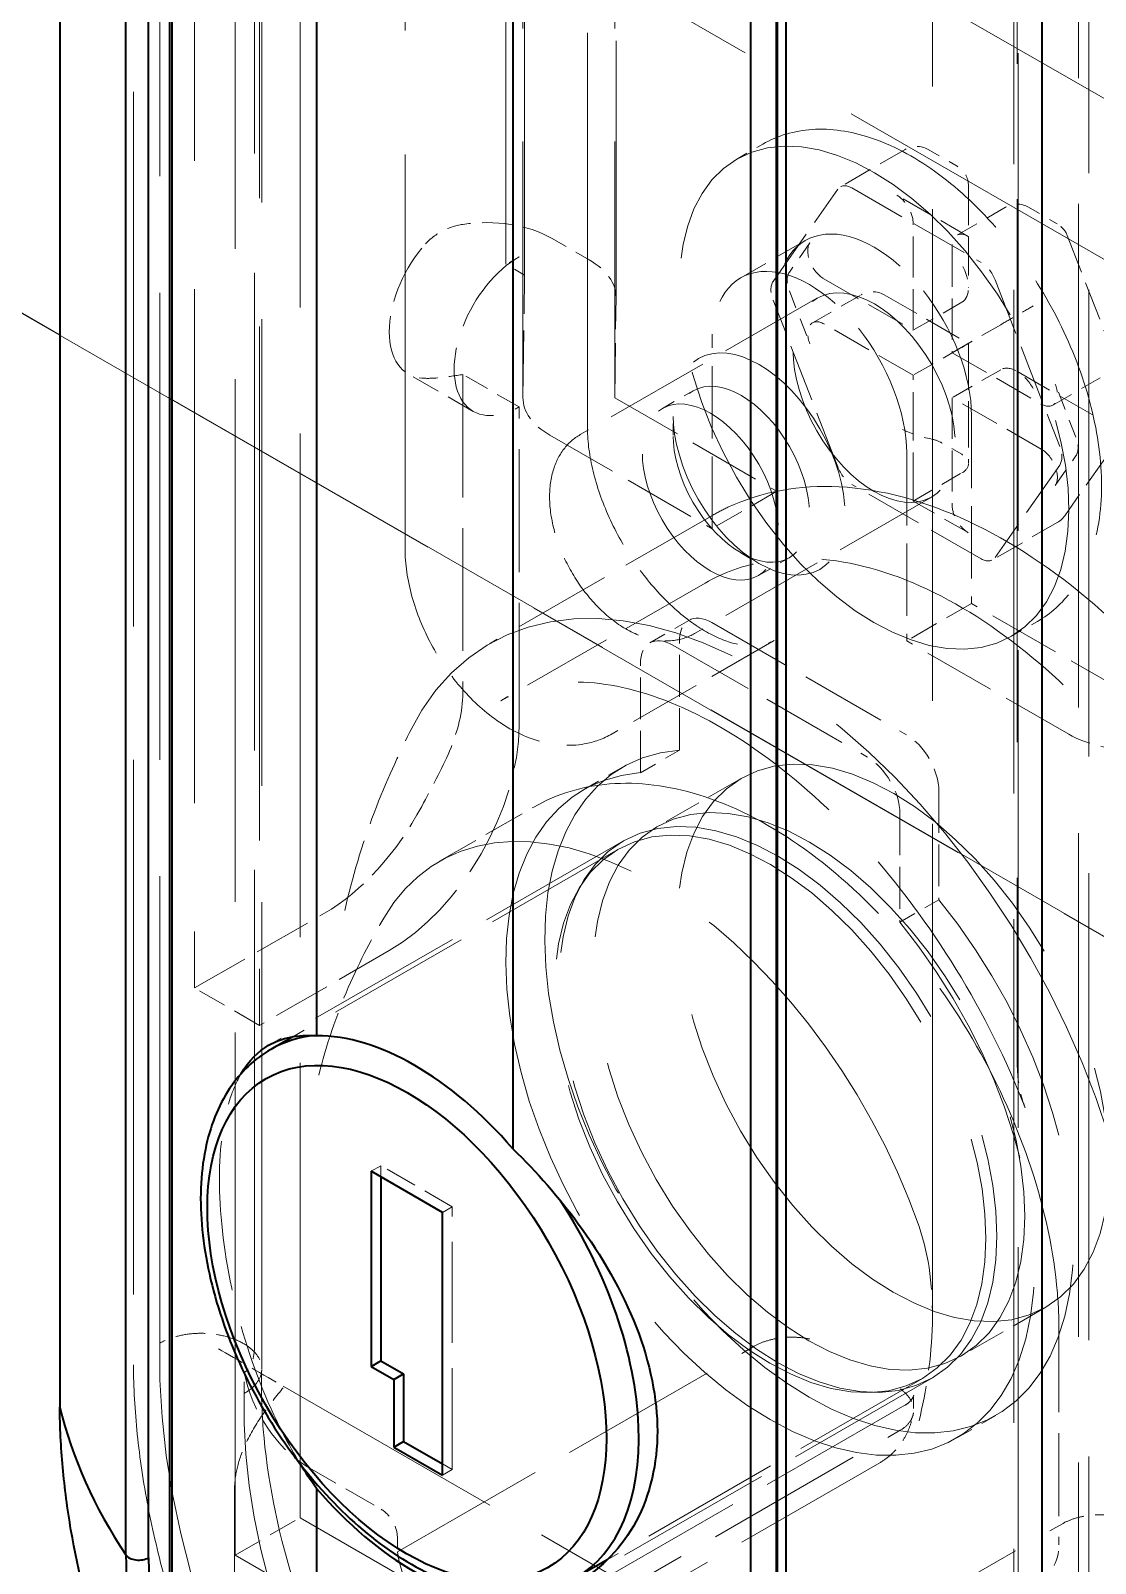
# Model space of a CAD drawing. Header units: millimetres. Extents: x 0 to 2378, y 0 to 1682.
# Drawn here: x 2203.1 to 2212.38, y 1398.21 to 1411.57 of the extents above; entities that cross this region are included whole.
import ezdxf

# ---------------------------------------------------------------- set-up
doc = ezdxf.new("R2010")
doc.units = ezdxf.units.MM
doc.header["$LTSCALE"] = 2
doc.linetypes.add('DASHED', pattern=[0.2067, 0.1654, -0.0413])
for name, color, linetype, lineweight in [('가려진 것(ISO)', 2, 'DASHED', 18), ('가시적인 것(ISO)', 3, 'Continuous', 40), ('가시적인 좁은 것(ISO)', 3, 'Continuous', 35)]:
    doc.layers.add(name, color=color, linetype=linetype, lineweight=lineweight)

msp = doc.modelspace()

# ---------------------------------------------------------------- linework, layer by layer
at = {"layer": '가려진 것(ISO)', "ltscale": 13.252056}
msp.add_line((2161.4105, 1440.3772), (2258.2559, 1384.6076), dxfattribs=at)
at = {"layer": '가려진 것(ISO)', "ltscale": 13.202866}
msp.add_line((2152.2747, 1438.3355), (2271.9172, 1369.438), dxfattribs=at)
at = {"layer": '가려진 것(ISO)', "ltscale": 12.907596}
msp.add_line((2164.0127, 1437.475), (2258.3407, 1383.1551), dxfattribs=at)
at = {"layer": '가려진 것(ISO)', "ltscale": 13.269749}
for p, q in [((2205.4491, 1430.004), (2205.4491, 1398.6102)), ((2212.2374, 1394.7011), (2212.2374, 1426.0949)), ((2211.6717, 1425.7692), (2211.6717, 1394.3754))]:
    msp.add_line(p, q, dxfattribs=at)
at = {"layer": '가려진 것(ISO)', "ltscale": 12.300426}
for p, q in [((2204.2273, 1400.1322), (2204.2273, 1429.2327)), ((2212.3279, 1424.5679), (2212.3279, 1395.4673))]:
    msp.add_line(p, q, dxfattribs=at)
at = {"layer": '가려진 것(ISO)', "ltscale": 12.2945}
msp.add_line((2205.115, 1399.9075), (2205.115, 1428.9941), dxfattribs=at)
at = {"layer": '가려진 것(ISO)', "ltscale": 14.08707}
msp.add_line((2203.9961, 1428.5099), (2203.9961, 1399.9436), dxfattribs=at)
at = {"layer": '가려진 것(ISO)', "ltscale": 13.770153}
msp.add_line((2204.8835, 1398.2844), (2204.8835, 1426.2082), dxfattribs=at)
at = {"layer": '가려진 것(ISO)', "ltscale": 13.546203}
for p, q in [((2204.5299, 1426.1186), (2204.5299, 1403.2273)), ((2205.0956, 1425.7929), (2205.0956, 1402.9015))]:
    msp.add_line(p, q, dxfattribs=at)
at = {"layer": '가려진 것(ISO)', "ltscale": 12.584246}
for p, q in [((2205.0518, 1400.0947), (2205.0518, 1425.6136)), ((2211.7118, 1421.7784), (2211.7118, 1396.2595))]:
    msp.add_line(p, q, dxfattribs=at)
at = {"layer": '가려진 것(ISO)', "ltscale": 12.954181}
msp.add_line((2210.9632, 1400.3738), (2210.9632, 1422.2647), dxfattribs=at)
at = {"layer": '가려진 것(ISO)', "ltscale": 14.305642}
msp.add_line((2211.702, 1421.929), (2211.702, 1402.5893), dxfattribs=at)
at = {"layer": '가려진 것(ISO)', "ltscale": 11.933559}
for p, q in [((2207.2442, 1421.6344), (2207.2442, 1409.5347)), ((2207.4069, 1421.5407), (2207.4069, 1409.441)), ((2208.2043, 1421.3478), (2208.2043, 1409.2481)), ((2207.3927, 1420.4703), (2207.3927, 1408.3706)), ((2208.1927, 1420.4703), (2208.1927, 1408.3706))]:
    msp.add_line(p, q, dxfattribs=at)
at = {"layer": '가려진 것(ISO)', "ltscale": 12.901145}
msp.add_line((2184.3774, 1419.8463), (2240.9459, 1387.2706), dxfattribs=at)
at = {"layer": '가려진 것(ISO)', "ltscale": 13.062409}
for p, q in [((2207.9543, 1416.951), (2207.9543, 1408.1215)), ((2206.3644, 1415.8923), (2206.3644, 1407.0628))]:
    msp.add_line(p, q, dxfattribs=at)
at = {"layer": '가려진 것(ISO)', "ltscale": 0.304651}
for p, q in [((2209.2578, 1410.4522), (2209.4841, 1410.5825)), ((2211.6531, 1406.2926), (2211.8794, 1406.4229))]:
    msp.add_line(p, q, dxfattribs=at)
at = {"layer": '가려진 것(ISO)', "ltscale": 0.761779}
for p, q in [((2210.7257, 1410.5359), (2210.16, 1410.2101)), ((2209.2909, 1409.4169), (2209.8566, 1409.7426)), ((2206.9591, 1408.2531), (2206.3934, 1408.5788)), ((2209.6069, 1407.5563), (2209.0413, 1407.2305)), ((2212.052, 1407.284), (2211.4863, 1406.9582)), ((2211.304, 1406.579), (2210.7383, 1406.2532)), ((2205.0956, 1402.9015), (2204.5299, 1403.2273)), ((2204.8835, 1398.2844), (2205.4491, 1398.6102))]:
    msp.add_line(p, q, dxfattribs=at)
at = {"layer": '가려진 것(ISO)', "ltscale": 0.339644}
for p, q in [((2210.9253, 1410.5359), (2211.1775, 1410.3906)), ((2211.7998, 1410.0323), (2212.052, 1409.887))]:
    msp.add_line(p, q, dxfattribs=at)
at = {"layer": '가려진 것(ISO)', "ltscale": 1.517454}
for p, q in [((2209.5739, 1409.3853), (2210.1373, 1410.1891)), ((2210.2598, 1410.2003), (2211.3865, 1409.5515)), ((2211.509, 1409.3992), (2212.0724, 1407.9465)), ((2210.1373, 1407.7692), (2209.5739, 1409.2218)), ((2212.0724, 1407.783), (2211.509, 1406.9792)), ((2211.3865, 1406.968), (2210.2598, 1407.6169))]:
    msp.add_line(p, q, dxfattribs=at)
at = {"layer": '가려진 것(ISO)', "ltscale": 0.837967}
for p, q in [((2211.2757, 1409.7782), (2210.6535, 1410.1365)), ((2206.7763, 1401.3204), (2206.1541, 1401.6788))]:
    msp.add_line(p, q, dxfattribs=at)
at = {"layer": '가려진 것(ISO)', "ltscale": 1.02979}
msp.add_line((2211.2777, 1410.2173), (2211.2777, 1409.3332), dxfattribs=at)
at = {"layer": '가려진 것(ISO)', "ltscale": 0.571309}
for p, q in [((2211.6002, 1410.0323), (2211.1759, 1409.788)), ((2209.9176, 1409.0246), (2210.3419, 1409.2689)), ((2211.2191, 1409.2039), (2210.7949, 1408.9595)), ((2211.5586, 1409.0084), (2211.1343, 1408.7641)), ((2211.2191, 1408.8114), (2210.7949, 1408.5671)), ((2211.5586, 1408.616), (2211.1343, 1408.3717)), ((2212.0115, 1408.3066), (2212.4358, 1408.5509)), ((2210.7949, 1407.4716), (2211.2191, 1407.7159))]:
    msp.add_line(p, q, dxfattribs=at)
at = {"layer": '가려진 것(ISO)', "ltscale": 1.085577}
for p, q in [((2210.7949, 1408.9595), (2210.7949, 1409.8915)), ((2211.1343, 1409.6961), (2211.1343, 1408.7641)), ((2211.1343, 1408.3717), (2211.1343, 1407.4397))]:
    msp.add_line(p, q, dxfattribs=at)
at = {"layer": '가려진 것(ISO)', "ltscale": 0.442787}
msp.add_line((2207.6412, 1409.7633), (2207.97, 1409.5739), dxfattribs=at)
at = {"layer": '가려진 것(ISO)', "ltscale": 0.483758}
for p, q in [((2209.895, 1409.723), (2209.7153, 1409.4667)), ((2209.7153, 1409.3032), (2209.895, 1408.8401)), ((2212.2138, 1408.028), (2212.0342, 1408.4911)), ((2212.0342, 1407.6082), (2212.2138, 1407.8645))]:
    msp.add_line(p, q, dxfattribs=at)
at = {"layer": '가려진 것(ISO)', "ltscale": 1.033597}
for p, q in [((2212.1387, 1409.786), (2212.5224, 1408.7965)), ((2212.4998, 1407.89), (2212.116, 1407.3425))]:
    msp.add_line(p, q, dxfattribs=at)
at = {"layer": '가려진 것(ISO)', "ltscale": 0.153562}
msp.add_line((2207.3583, 1409.6004), (2207.2442, 1409.5347), dxfattribs=at)
at = {"layer": '가려진 것(ISO)', "ltscale": 0.218952}
msp.add_line((2207.4069, 1409.441), (2207.2442, 1409.5347), dxfattribs=at)
at = {"layer": '가려진 것(ISO)', "ltscale": 1.764291}
msp.add_line((2207.3927, 1408.3742), (2207.4069, 1409.441), dxfattribs=at)
at = {"layer": '가려진 것(ISO)', "ltscale": 1.046962}
for p, q in [((2210.0174, 1409.4072), (2210.7949, 1408.9595)), ((2210.7949, 1408.5671), (2210.0174, 1409.0148)), ((2211.1343, 1408.7641), (2211.9117, 1408.3164)), ((2211.9117, 1407.924), (2211.1343, 1408.3717))]:
    msp.add_line(p, q, dxfattribs=at)
at = {"layer": '가려진 것(ISO)', "ltscale": 2.780757}
for p, q in [((2209.9564, 1409.239), (2207.8917, 1408.05)), ((2210.9545, 1407.5058), (2208.8897, 1406.3168))]:
    msp.add_line(p, q, dxfattribs=at)
at = {"layer": '가려진 것(ISO)', "ltscale": 1.445298}
msp.add_line((2208.1927, 1408.3706), (2208.2043, 1409.2446), dxfattribs=at)
at = {"layer": '가려진 것(ISO)', "ltscale": 1.904597}
for p, q in [((2209.6069, 1407.5563), (2209.6069, 1409.1913)), ((2209.0413, 1407.2305), (2209.0413, 1408.8656)), ((2208.1927, 1408.3706), (2209.6069, 1407.5563)), ((2211.304, 1408.2141), (2211.304, 1406.579)), ((2207.627, 1408.0449), (2209.0413, 1407.2305)), ((2210.7383, 1407.8883), (2210.7383, 1406.2532)), ((2212.7182, 1405.7646), (2211.304, 1406.579)), ((2209.5843, 1406.2568), (2208.1701, 1405.4424)), ((2212.1525, 1405.4388), (2210.7383, 1406.2532))]:
    msp.add_line(p, q, dxfattribs=at)
at = {"layer": '가려진 것(ISO)', "ltscale": 0.991435}
for p, q in [((2210.5415, 1409.2689), (2211.2777, 1408.845)), ((2211.6996, 1408.602), (2212.4358, 1408.1781))]:
    msp.add_line(p, q, dxfattribs=at)
at = {"layer": '가려진 것(ISO)', "ltscale": 1.220259}
msp.add_line((2211.2777, 1408.845), (2211.2777, 1407.7974), dxfattribs=at)
at = {"layer": '가려진 것(ISO)', "ltscale": 3.237884}
for p, q in [((2206.8684, 1408.5744), (2206.8684, 1405.7948)), ((2207.3583, 1405.5126), (2207.3583, 1408.2923))]:
    msp.add_line(p, q, dxfattribs=at)
at = {"layer": '가려진 것(ISO)', "ltscale": 0.659706}
msp.add_line((2207.3583, 1408.2923), (2206.8684, 1408.5744), dxfattribs=at)
at = {"layer": '가려진 것(ISO)', "ltscale": 1.276047}
msp.add_line((2210.7949, 1407.4716), (2210.7949, 1408.5671), dxfattribs=at)
at = {"layer": '가려진 것(ISO)', "ltscale": 0.361792}
for p, q in [((2208.6079, 1408.2778), (2208.8766, 1408.4326)), ((2209.4463, 1406.822), (2209.715, 1406.9767))]:
    msp.add_line(p, q, dxfattribs=at)
at = {"layer": '가려진 것(ISO)', "ltscale": 0.296201}
for p, q in [((2208.7018, 1408.0467), (2208.7018, 1408.2258)), ((2209.2935, 1407.0192), (2209.4485, 1406.9293))]:
    msp.add_line(p, q, dxfattribs=at)
at = {"layer": '가려진 것(ISO)', "ltscale": 0.229676}
msp.add_line((2211.2191, 1407.8788), (2211.0485, 1407.977), dxfattribs=at)
at = {"layer": '가려진 것(ISO)', "ltscale": 0.647497}
msp.add_line((2210.7949, 1407.4716), (2211.2757, 1407.1947), dxfattribs=at)
at = {"layer": '가려진 것(ISO)', "ltscale": 2.609334}
msp.add_line((2209.0387, 1407.3438), (2207.1013, 1406.2281), dxfattribs=at)
at = {"layer": '가려진 것(ISO)', "ltscale": 2.399818}
msp.add_line((2208.9813, 1406.7568), (2207.1994, 1405.7307), dxfattribs=at)
at = {"layer": '가려진 것(ISO)', "ltscale": 0.457027}
for p, q in [((2208.5001, 1406.2359), (2208.8395, 1406.4313)), ((2208.4168, 1405.104), (2208.7562, 1405.2995)), ((2207.9213, 1404.9555), (2208.2608, 1405.1509)), ((2210.6796, 1403.801), (2211.019, 1403.9965)), ((2211.175, 1399.3053), (2211.5145, 1399.5008))]:
    msp.add_line(p, q, dxfattribs=at)
at = {"layer": '가려진 것(ISO)', "ltscale": 2.285536}
for p, q in [((2209.0391, 1406.4117), (2210.7361, 1405.4344)), ((2208.6997, 1406.2162), (2210.3967, 1405.239))]:
    msp.add_line(p, q, dxfattribs=at)
at = {"layer": '가려진 것(ISO)', "ltscale": 1.104289}
for p, q in [((2208.7562, 1405.2995), (2208.7562, 1406.2476)), ((2208.4168, 1405.104), (2208.4168, 1406.0521)), ((2211.019, 1404.9445), (2211.019, 1403.9965)), ((2210.6796, 1404.7491), (2210.6796, 1403.801))]:
    msp.add_line(p, q, dxfattribs=at)
at = {"layer": '가려진 것(ISO)', "ltscale": 0.990342}
for p, q in [((2209.2956, 1405.0545), (2208.5602, 1404.631)), ((2211.9504, 1400.4442), (2211.215, 1400.0207))]:
    msp.add_line(p, q, dxfattribs=at)
at = {"layer": '가려진 것(ISO)', "ltscale": 1.104624}
msp.add_line((2206.6662, 1404.3316), (2207.4864, 1404.804), dxfattribs=at)
at = {"layer": '가려진 것(ISO)', "ltscale": 4.162764}
for p, q in [((2208.2683, 1404.509), (2205.1774, 1402.7291)), ((2210.9631, 1399.8295), (2207.8722, 1398.0496))]:
    msp.add_line(p, q, dxfattribs=at)
at = {"layer": '가려진 것(ISO)', "ltscale": 3.817844}
msp.add_line((2208.2208, 1404.4355), (2205.386, 1402.8031), dxfattribs=at)
at = {"layer": '가려진 것(ISO)', "ltscale": 1.523657}
for p, q in [((2204.5299, 1403.2273), (2205.6613, 1403.8788)), ((2206.227, 1403.5531), (2205.0956, 1402.9015))]:
    msp.add_line(p, q, dxfattribs=at)
at = {"layer": '가려진 것(ISO)', "ltscale": 0.114182}
for p, q in [((2206.0692, 1401.6299), (2206.1541, 1401.6788)), ((2206.6915, 1401.2716), (2206.7763, 1401.3204)), ((2206.6915, 1399.0802), (2206.7763, 1399.0313)), ((2206.6915, 1398.9824), (2206.7763, 1399.0313))]:
    msp.add_line(p, q, dxfattribs=at)
at = {"layer": '가려진 것(ISO)', "ltscale": 0.113741}
msp.add_line((2206.1541, 1401.6788), (2206.1541, 1401.581), dxfattribs=at)
at = {"layer": '가려진 것(ISO)', "ltscale": 2.666475}
msp.add_line((2206.7763, 1399.0313), (2206.7763, 1401.3204), dxfattribs=at)
at = {"layer": '가려진 것(ISO)', "ltscale": 2.190301}
msp.add_line((2212.0663, 1400.2539), (2212.0663, 1398.3735), dxfattribs=at)
at = {"layer": '가려진 것(ISO)', "ltscale": 4.190233}
for p, q in [((2206.2977, 1398.3137), (2209.4089, 1400.1054)), ((2210.7234, 1399.5903), (2207.6121, 1397.7986)), ((2207.5705, 1397.5807), (2210.6817, 1399.3724)), ((2210.5031, 1399.0888), (2207.3918, 1397.2971)), ((2208.9847, 1396.7664), (2212.096, 1398.558))]:
    msp.add_line(p, q, dxfattribs=at)
at = {"layer": '가려진 것(ISO)', "ltscale": 0.212589}
msp.add_line((2204.9627, 1399.6935), (2204.9627, 1399.876), dxfattribs=at)
at = {"layer": '가려진 것(ISO)', "ltscale": 3.700663}
msp.add_line((2210.8756, 1399.8253), (2208.1278, 1398.243), dxfattribs=at)
at = {"layer": '가려진 것(ISO)', "ltscale": 6.285399}
msp.add_line((2205.3023, 1399.7567), (2209.9692, 1397.0692), dxfattribs=at)
at = {"layer": '가려진 것(ISO)', "ltscale": 0.135433}
msp.add_line((2210.7989, 1399.6613), (2210.7989, 1399.5449), dxfattribs=at)
at = {"layer": '가려진 것(ISO)', "ltscale": 0.865891}
msp.add_line((2205.5133, 1399.0549), (2206.1563, 1398.6846), dxfattribs=at)
at = {"layer": '가려진 것(ISO)', "ltscale": 4.204307}
msp.add_line((2204.8781, 1398.866), (2204.8781, 1395.2567), dxfattribs=at)
at = {"layer": '가려진 것(ISO)', "ltscale": 11.611031}
for p, q in [((2205.4491, 1398.6102), (2212.2374, 1394.7011)), ((2211.6717, 1394.3754), (2204.8835, 1398.2844))]:
    msp.add_line(p, q, dxfattribs=at)
at = {"layer": '가려진 것(ISO)', "ltscale": 0.146678}
msp.add_line((2206.2977, 1398.4397), (2206.2977, 1398.3137), dxfattribs=at)
at = {"layer": '가려진 것(ISO)', "ltscale": 0.198934}
for centre in [(2210.8255, 1410.3626), (2211.7, 1409.859), (2210.4417, 1409.0956)]:
    msp.add_arc(centre, 0.2, 60.06401, 119.93599, dxfattribs=at)
at = {"layer": '가려진 것(ISO)', "ltscale": 0.199572}
msp.add_arc((2211.0777, 1410.2173), 0.2, 0, 60.06401, dxfattribs=at)
at = {"layer": '가려진 것(ISO)', "ltscale": 0.129103}
msp.add_arc((2211.9522, 1409.7137), 0.2, 21.19789, 60.06401, dxfattribs=at)
at = {"layer": '가려진 것(ISO)', "ltscale": 0.083131}
msp.add_arc((2211.9522, 1407.4573), 0.2, 299.93599, 324.97291, dxfattribs=at)
at = {"layer": '가려진 것(ISO)', "ltscale": 0.399244}
msp.add_arc((2211.6663, 1398.3735), 0.4, 299.93599, 0, dxfattribs=at)
at = {"layer": '가려진 것(ISO)', "ltscale": 12.159042}
msp.add_ellipse((2210.4555, 1408.3724), major_axis=(1.1977, -2.0798), ratio=0.5780931, dxfattribs=at)
at = {"layer": '가려진 것(ISO)', "ltscale": 0.199359}
for centre, major_axis, start_param, end_param in [((2210.2598, 1410.0368), (-0.0998, 0.1733), 5.4997209, 6.5469184), ((2209.8378, 1409.3145), (-0.0998, 0.1733), 0.2637331, 1.3109306), ((2211.3865, 1409.3879), (-0.0998, 0.1733), 4.4525233, 5.4997209), ((2209.6964, 1409.233), (-0.0998, 0.1733), 0.2637331, 1.3109306), ((2212.0913, 1408.0167), (0.0998, -0.1733), 0.2637331, 1.3109306), ((2211.9499, 1407.9353), (0.0998, -0.1733), 0.2637331, 1.3109306), ((2210.2598, 1407.7804), (0.0998, -0.1733), 4.4525233, 5.4997209), ((2211.3865, 1407.1315), (0.0998, -0.1733), 5.4997209, 6.5469184)]:
    msp.add_ellipse(centre, major_axis=major_axis, ratio=0.5780931, start_param=start_param, end_param=end_param, dxfattribs=at)
at = {"layer": '가려진 것(ISO)', "ltscale": 0.299089}
for centre, major_axis, ratio, start_param, end_param in [((2210.6535, 1409.973), (-0.0998, 0.1733), 0.5780931, 3.9289245, 5.4997209), ((2211.2757, 1409.6147), (-0.0998, 0.1733), 0.5780931, 5.4997209, 7.0705172), ((2211.0777, 1407.7974), (0.2, 0), 0.5758617, 5.4977871, 7.0685835), ((2211.2757, 1407.3582), (0.0998, -0.1733), 0.5780931, 3.9289245, 5.4997209), ((2206.1563, 1398.5211), (-0.0998, 0.1733), 0.5780931, 3.9289245, 5.4997209)]:
    msp.add_ellipse(centre, major_axis=major_axis, ratio=ratio, start_param=start_param, end_param=end_param, dxfattribs=at)
at = {"layer": '가려진 것(ISO)', "ltscale": 0.797737}
msp.add_ellipse((2207.0755, 1409.4375), major_axis=(0.8, 0), ratio=0.5758617, start_param=0.7853988, end_param=1.8325957, dxfattribs=at)
at = {"layer": '가려진 것(ISO)', "ltscale": 3.590168}
for centre in [(2210.4555, 1408.7027), (2209.8898, 1408.377)]:
    msp.add_ellipse(centre, major_axis=(-0.5988, 1.0399), ratio=0.5780931, start_param=3.9289245, end_param=7.0705172, dxfattribs=at)
at = {"layer": '가려진 것(ISO)', "ltscale": 0.398819}
for centre, major_axis, start_param, end_param in [((2210.0174, 1409.5707), (-0.0998, 0.1733), 0.2637331, 2.3581282), ((2210.0174, 1408.8513), (-0.0998, 0.1733), 5.4997209, 7.594116), ((2211.9117, 1408.4799), (0.0998, -0.1733), 5.4997209, 7.594116), ((2211.9117, 1407.7605), (0.0998, -0.1733), 0.2637331, 2.3581282)]:
    msp.add_ellipse(centre, major_axis=major_axis, ratio=0.5780931, start_param=start_param, end_param=end_param, dxfattribs=at)
at = {"layer": '가려진 것(ISO)', "ltscale": 1.595575}
msp.add_ellipse((2206.7927, 1409.2721), major_axis=(-0.3992, -0.6933), ratio=0.5780931, start_param=4.4486559, end_param=6.543051, dxfattribs=at)
at = {"layer": '가려진 것(ISO)', "ltscale": 2.393412}
for centre, major_axis, start_param, end_param in [((2207.3583, 1408.9463), (-0.3992, -0.6933), 3.9250571, 7.0666498), ((2206.227, 1404.8611), (-0.7985, -1.3865), 0.7834645, 2.3542608)]:
    msp.add_ellipse(centre, major_axis=major_axis, ratio=0.5780931, start_param=start_param, end_param=end_param, dxfattribs=at)
at = {"layer": '가려진 것(ISO)', "ltscale": 0.604093}
msp.add_ellipse((2207.4043, 1409.2481), major_axis=(0.8, 0), ratio=0.5758617, start_param=6.2755519, end_param=7.0685828, dxfattribs=at)
at = {"layer": '가려진 것(ISO)', "ltscale": 0.363716}
for centre, major_axis, ratio, start_param, end_param in [((2211.0777, 1409.4488), (0.1416, -0.2449), 0.5769785, 6.2822185, 7.8530148), ((2211.7, 1409.0905), (0.2, 0.1156), 0.0016725, 3.9260239, 5.4968203), ((2211.0777, 1408.7294), (0.2, 0.1156), 0.0016725, 5.4968203, 7.0676166), ((2211.7, 1408.371), (-0.1416, 0.2449), 0.5769785, 4.7114221, 6.2822185)]:
    msp.add_ellipse(centre, major_axis=major_axis, ratio=ratio, start_param=start_param, end_param=end_param, dxfattribs=at)
at = {"layer": '가려진 것(ISO)', "ltscale": 5.983681}
msp.add_ellipse((2210.4555, 1408.3724), major_axis=(0.499, -0.8666), ratio=0.5780931, dxfattribs=at)
at = {"layer": '가려진 것(ISO)', "ltscale": 6.342708}
msp.add_ellipse((2209.4514, 1407.7942), major_axis=(0.529, -0.9186), ratio=0.5780931, dxfattribs=at)
at = {"layer": '가려진 것(ISO)', "ltscale": 5.026276}
for centre in [(2209.2958, 1407.7046), (2209.0271, 1407.5499)]:
    msp.add_ellipse(centre, major_axis=(0.4192, -0.7279), ratio=0.5780931, dxfattribs=at)
at = {"layer": '가려진 것(ISO)', "ltscale": 0.604094}
for centre, start_param, end_param in [((2208.1927, 1408.3706), 6.2755519, 7.0685835), ((2212.7182, 1405.7646), 0.7853982, 1.5784298)]:
    msp.add_ellipse(centre, major_axis=(-0.8, 0), ratio=0.5758617, start_param=start_param, end_param=end_param, dxfattribs=at)
at = {"layer": '가려진 것(ISO)', "ltscale": 0.259824}
msp.add_ellipse((2210.8255, 1408.1061), major_axis=(-0.2442, 0.0861), ratio=0.2196918, start_param=1.1244757, end_param=2.1718132, dxfattribs=at)
at = {"layer": '가려진 것(ISO)', "ltscale": 0.113801}
msp.add_ellipse((2210.9071, 1407.8956), major_axis=(0.2155, -0.0261), ratio=0.5643253, start_param=0.9254022, end_param=1.449001, dxfattribs=at)
at = {"layer": '가려진 것(ISO)', "ltscale": 13.164933}
msp.add_ellipse((2209.4514, 1402.1471), major_axis=(-2.3501, 4.081), ratio=0.5780931, start_param=4.344059, end_param=6.6553827, dxfattribs=at)
at = {"layer": '가려진 것(ISO)', "ltscale": 0.598278}
for centre, major_axis, start_param, end_param in [((2209.0391, 1406.0847), (-0.1996, 0.3466), 5.4997209, 7.0705172), ((2208.6997, 1405.8892), (-0.1996, 0.3466), 5.4997209, 7.0705172), ((2210.7361, 1405.1074), (0.1996, -0.3466), 0.7873319, 2.3581282), ((2210.3967, 1404.912), (0.1996, -0.3466), 0.7873319, 2.3581282)]:
    msp.add_ellipse(centre, major_axis=major_axis, ratio=0.5780931, start_param=start_param, end_param=end_param, dxfattribs=at)
at = {"layer": '가려진 것(ISO)', "ltscale": 13.476273}
for centre in [(2210.623, 1402.7493), (2209.8876, 1402.3259), (2209.5482, 1402.1304)]:
    msp.add_ellipse(centre, major_axis=(1.3274, -2.3051), ratio=0.5780931, dxfattribs=at)
at = {"layer": '가려진 것(ISO)', "ltscale": 13.819056}
for centre, major_axis, start_param, end_param in [((2209.8876, 1402.3259), (1.6268, -2.8251), 2.8711331, 8.1283086), ((2209.5482, 1402.1304), (-1.6268, 2.8251), 6.0127257, 11.2699013)]:
    msp.add_ellipse(centre, major_axis=major_axis, ratio=0.5780931, start_param=start_param, end_param=end_param, dxfattribs=at)
at = {"layer": '가려진 것(ISO)', "ltscale": 13.678923}
msp.add_ellipse((2209.6157, 1402.1693), major_axis=(1.3474, -2.3398), ratio=0.5780931, dxfattribs=at)
at = {"layer": '가려진 것(ISO)', "ltscale": 1.292141}
msp.add_ellipse((2205.6613, 1405.1869), major_axis=(-0.7985, -1.3865), ratio=0.5780931, start_param=0.7834645, end_param=1.6315265, dxfattribs=at)
at = {"layer": '가려진 것(ISO)', "ltscale": 9.858713}
msp.add_ellipse((2208.5126, 1401.1253), major_axis=(-1.8464, 3.2064), ratio=0.5780931, start_param=4.3982095, end_param=6.6012322, dxfattribs=at)
at = {"layer": '가려진 것(ISO)', "ltscale": 14.833475}
msp.add_ellipse((2208.2776, 1397.64), major_axis=(2.8601, -4.9667), ratio=0.5780931, start_param=3.8948172, end_param=7.1046245, dxfattribs=at)
at = {"layer": '가려진 것(ISO)', "ltscale": 0.727532}
msp.add_ellipse((2205.0195, 1399.9208), major_axis=(-0.4, 0.2312), ratio=0.0016725, start_param=0.7863651, end_param=2.3571614, dxfattribs=at)
at = {"layer": '가려진 것(ISO)', "ltscale": 1.020362}
msp.add_ellipse((2205.5133, 1399.709), major_axis=(0.3992, -0.6933), ratio=0.5780931, start_param=4.1603181, end_param=5.4997209, dxfattribs=at)
at = {"layer": '가려진 것(ISO)', "ltscale": 12.168986}
msp.add_ellipse((2208.2776, 1397.64), major_axis=(2.3411, -4.0654), ratio=0.5780931, start_param=3.8912253, end_param=7.1082164, dxfattribs=at)
at = {"layer": '가려진 것(ISO)', "ltscale": 2.404839}
msp.add_ellipse((2206.9341, 1398.092), major_axis=(0.4577, -0.7949), ratio=0.5780931, start_param=4.1231782, end_param=6.8762635, dxfattribs=at)
at = {"layer": '가려진 것(ISO)', "ltscale": 7.042982}
msp.add_open_spline([(2209.4841, 1410.5825), (2209.6132, 1410.6569), (2209.76, 1410.6994), (2210.0779, 1410.7206), (2210.2498, 1410.6948), (2210.6105, 1410.5756), (2210.7997, 1410.4756), (2211.1685, 1410.2123), (2211.3479, 1410.0476), (2211.6768, 1409.6732), (2211.8263, 1409.4638), (2212.0823, 1409.0207), (2212.1887, 1408.7872), (2212.3486, 1408.3172), (2212.4018, 1408.0808), (2212.4476, 1407.626), (2212.4399, 1407.4077), (2212.3581, 1407.014), (2212.2849, 1406.8373), (2212.0963, 1406.5816), (2211.9953, 1406.4897), (2211.8794, 1406.4229)], degree=3, knots=[3.9289245, 3.9289245, 3.9289245, 3.9289245, 4.2052532, 4.2052532, 4.5032752, 4.5032752, 4.8312275, 4.8312275, 5.1653932, 5.1653932, 5.4974106, 5.4974106, 5.8283163, 5.8283163, 6.1602978, 6.1602978, 6.4944399, 6.4944399, 6.8224877, 6.8224877, 7.0705172, 7.0705172, 7.0705172, 7.0705172], dxfattribs=at)
at = {"layer": '가려진 것(ISO)', "ltscale": 0.416529}
for points, knots in [([(2206.8684, 1409.8825), (2206.8037, 1409.8725), (2206.7363, 1409.8511), (2206.6155, 1409.7837), (2206.5621, 1409.7377), (2206.5165, 1409.6838), (2206.5131, 1409.6797), (2206.5098, 1409.6756)], [-0.30606206, -0.30606206, -0.30606206, -0.30606206, -0.2557879, -0.2557879, -0.20551375, -0.20551375, -0.20152866, -0.20152866, -0.20152866, -0.20152866]), ([(2206.5098, 1408.5428), (2206.5131, 1408.5425), (2206.5165, 1408.5422), (2206.5621, 1408.539), (2206.6155, 1408.5413), (2206.7363, 1408.5542), (2206.8037, 1408.5644), (2206.8684, 1408.5744)], [0.20152866, 0.20152866, 0.20152866, 0.20152866, 0.20551375, 0.20551375, 0.2557879, 0.2557879, 0.30606206, 0.30606206, 0.30606206, 0.30606206])]:
    msp.add_open_spline(points, degree=3, knots=knots, dxfattribs=at)
at = {"layer": '가려진 것(ISO)', "ltscale": 3.284141}
msp.add_open_spline([(2207.9543, 1408.1215), (2207.9543, 1408.0095), (2207.9689, 1407.8853), (2208.0285, 1407.625), (2208.0739, 1407.4888), (2208.1922, 1407.2192), (2208.2654, 1407.0859), (2208.4316, 1406.8376), (2208.5247, 1406.7227), (2208.7193, 1406.5241), (2208.8207, 1406.4402), (2209.0185, 1406.3112), (2209.1149, 1406.2656), (2209.2915, 1406.2119), (2209.371, 1406.2042), (2209.4944, 1406.2169), (2209.5421, 1406.2325), (2209.5843, 1406.2568)], degree=3, knots=[3.1415927, 3.1415927, 3.1415927, 3.1415927, 3.4377809, 3.4377809, 3.7379896, 3.7379896, 4.0414414, 4.0414414, 4.3452518, 4.3452518, 4.6463973, 4.6463973, 4.9431778, 4.9431778, 5.2432925, 5.2432925, 5.4958534, 5.4958534, 5.4958534, 5.4958534], dxfattribs=at)
at = {"layer": '가려진 것(ISO)', "ltscale": 2.874623}
msp.add_open_spline([(2207.8917, 1408.05), (2207.8362, 1408.018), (2207.7877, 1407.9744), (2207.707, 1407.8686), (2207.6767, 1407.8055), (2207.6325, 1407.6581), (2207.6231, 1407.5721), (2207.6279, 1407.3861), (2207.6449, 1407.2852), (2207.7031, 1407.085), (2207.7443, 1406.9856), (2207.8458, 1406.7974), (2207.906, 1406.7086), (2208.041, 1406.5483), (2208.1159, 1406.4769), (2208.2767, 1406.3589), (2208.3628, 1406.3124), (2208.5367, 1406.257), (2208.6248, 1406.2457), (2208.7739, 1406.2653), (2208.835, 1406.2853), (2208.8897, 1406.3168)], degree=3, knots=[2.3542608, 2.3542608, 2.3542608, 2.3542608, 2.592027, 2.592027, 2.8537382, 2.8537382, 3.1720468, 3.1720468, 3.5250954, 3.5250954, 3.8772465, 3.8772465, 4.2259396, 4.2259396, 4.5766864, 4.5766864, 4.9312889, 4.9312889, 5.2613846, 5.2613846, 5.4958534, 5.4958534, 5.4958534, 5.4958534], dxfattribs=at)
at = {"layer": '가려진 것(ISO)', "ltscale": 13.092183}
msp.add_open_spline([(2214.836, 1401.508), (2214.836, 1401.9391), (2214.7735, 1402.3966), (2214.5366, 1403.3219), (2214.3624, 1403.7895), (2213.9221, 1404.6892), (2213.6566, 1405.1213), (2213.0587, 1405.9108), (2212.7265, 1406.268), (2212.0227, 1406.873), (2211.651, 1407.1202), (2210.8999, 1407.4715), (2210.5199, 1407.5766), (2209.8087, 1407.6131), (2209.4752, 1407.555), (2209.1311, 1407.3944), (2209.0844, 1407.3701), (2209.0387, 1407.3438)], degree=3, knots=[0, 0, 0, 0, 0.3342231, 0.3342231, 0.6672973, 0.6672973, 0.9985682, 0.9985682, 1.3301788, 1.3301788, 1.6639746, 1.6639746, 1.9966665, 1.9966665, 2.3046264, 2.3046264, 2.3542608, 2.3542608, 2.3542608, 2.3542608], dxfattribs=at)
at = {"layer": '가려진 것(ISO)', "ltscale": 2.925917}
msp.add_open_spline([(2206.3644, 1407.0628), (2206.3644, 1406.9221), (2206.3861, 1406.7799), (2206.4642, 1406.4971), (2206.5213, 1406.3566), (2206.6635, 1406.0917), (2206.7481, 1405.9672), (2206.9403, 1405.7422), (2207.0479, 1405.6418), (2207.2832, 1405.4767), (2207.4112, 1405.4116), (2207.6694, 1405.3425), (2207.798, 1405.3316), (2208.011, 1405.3693), (2208.0944, 1405.3988), (2208.1701, 1405.4424)], degree=3, knots=[3.1415927, 3.1415927, 3.1415927, 3.1415927, 3.5044624, 3.5044624, 3.8732089, 3.8732089, 4.2371722, 4.2371722, 4.6040399, 4.6040399, 4.9728268, 4.9728268, 5.2895048, 5.2895048, 5.4958534, 5.4958534, 5.4958534, 5.4958534], dxfattribs=at)
at = {"layer": '가려진 것(ISO)', "ltscale": 7.301549}
msp.add_open_spline([(2213.7534, 1403.3704), (2213.5951, 1403.7825), (2213.3916, 1404.1897), (2212.9148, 1404.9536), (2212.6418, 1405.3102), (2212.0516, 1405.9386), (2211.7345, 1406.21), (2211.0847, 1406.6392), (2210.752, 1406.7967), (2210.1051, 1406.9743), (2209.7901, 1406.996), (2209.3144, 1406.9109), (2209.1397, 1406.8481), (2208.9813, 1406.7568)], degree=3, knots=[0.5183607, 0.5183607, 0.5183607, 0.5183607, 0.8447905, 0.8447905, 1.1708387, 1.1708387, 1.4977005, 1.4977005, 1.8257415, 1.8257415, 2.1492252, 2.1492252, 2.3542608, 2.3542608, 2.3542608, 2.3542608], dxfattribs=at)
at = {"layer": '가려진 것(ISO)', "ltscale": 7.578639}
msp.add_open_spline([(2211.7704, 1402.1846), (2211.6109, 1402.5952), (2211.4078, 1403.0035), (2210.9343, 1403.7739), (2210.6639, 1404.1357), (2210.0867, 1404.7733), (2209.7801, 1405.0492), (2209.1681, 1405.4878), (2208.863, 1405.6512), (2208.2887, 1405.8585), (2208.0209, 1405.9019), (2207.5617, 1405.8834), (2207.3678, 1405.8277), (2207.1994, 1405.7307)], degree=3, knots=[0.5245411, 0.5245411, 0.5245411, 0.5245411, 0.8328779, 0.8328779, 1.1419386, 1.1419386, 1.4496027, 1.4496027, 1.7544145, 1.7544145, 2.0603989, 2.0603989, 2.3542608, 2.3542608, 2.3542608, 2.3542608], dxfattribs=at)
at = {"layer": '가려진 것(ISO)', "ltscale": 1.106716}
msp.add_open_spline([(2206.8684, 1405.7948), (2206.8684, 1405.6363), (2206.8249, 1405.4644), (2206.6846, 1405.1318), (2206.5942, 1404.9697), (2206.5098, 1404.8103)], degree=3, knots=[1.22288463, 1.22288463, 1.22288463, 1.22288463, 1.3682602, 1.3682602, 1.50283407, 1.50283407, 1.50283407, 1.50283407], dxfattribs=at)
at = {"layer": '가려진 것(ISO)', "ltscale": 1.906355}
msp.add_open_spline([(2205.8385, 1403.9018), (2205.9012, 1404.1864), (2205.9922, 1404.4845), (2206.1983, 1405.026), (2206.3139, 1405.2697), (2206.4042, 1405.4546)], degree=3, knots=[-1.43309057, -1.43309057, -1.43309057, -1.43309057, -1.19562768, -1.19562768, -0.95816479, -0.95816479, -0.95816479, -0.95816479], dxfattribs=at)
at = {"layer": '가려진 것(ISO)', "ltscale": 10.22368}
msp.add_open_spline([(2207.4864, 1404.804), (2207.6864, 1404.9191), (2207.9128, 1404.9866), (2208.4013, 1405.0266), (2208.6645, 1404.9915), (2209.2205, 1404.8199), (2209.5136, 1404.6707), (2210.0871, 1404.2733), (2210.3668, 1404.0218), (2210.8791, 1403.4483), (2211.1118, 1403.1269), (2211.5103, 1402.4459), (2211.6762, 1402.0865), (2211.9261, 1401.3609), (2212.0098, 1400.9947), (2212.0594, 1400.5106), (2212.0663, 1400.3809), (2212.0663, 1400.2539)], degree=3, knots=[3.9289245, 3.9289245, 3.9289245, 3.9289245, 4.1952637, 4.1952637, 4.4852898, 4.4852898, 4.8133495, 4.8133495, 5.1518446, 5.1518446, 5.4878058, 5.4878058, 5.8222212, 5.8222212, 6.1579767, 6.1579767, 6.2831853, 6.2831853, 6.2831853, 6.2831853], dxfattribs=at)
at = {"layer": '가려진 것(ISO)', "ltscale": 1.703598}
for points, knots in [([(2205.6134, 1402.469), (2205.6761, 1402.7256), (2205.7671, 1402.9925), (2205.9729, 1403.4707), (2206.0884, 1403.6823), (2206.1791, 1403.837)], [0, 0, 0, 0, 0.21288965, 0.21288965, 0.42577929, 0.42577929, 0.42577929, 0.42577929]), ([(2210.846, 1401.1495), (2210.9368, 1400.8903), (2210.9691, 1400.5936), (2210.9555, 1400.0046), (2210.9087, 1399.7123), (2210.846, 1399.4558)], [0.87117261, 0.87117261, 0.87117261, 0.87117261, 1.08406226, 1.08406226, 1.2969519, 1.2969519, 1.2969519, 1.2969519])]:
    msp.add_open_spline(points, degree=3, knots=knots, dxfattribs=at)
at = {"layer": '가려진 것(ISO)', "ltscale": 3.952467}
msp.add_open_spline([(2205.4499, 1399.0803), (2205.3456, 1399.2495), (2205.2535, 1399.4282), (2205.0386, 1399.9172), (2204.9265, 1400.269), (2204.7806, 1400.9532), (2204.746, 1401.2853), (2204.746, 1401.5639), (2204.746, 1401.8425), (2204.7806, 1402.1029), (2204.8773, 1402.3699), (2204.9053, 1402.4293), (2204.9369, 1402.4823)], degree=3, knots=[-0.6574547, -0.6574547, -0.6574547, -0.6574547, -0.5112141, -0.5112141, -0.25560705, -0.25560705, 0, 0, 0, 0.25560705, 0.25560705, 0.33894025, 0.33894025, 0.33894025, 0.33894025], dxfattribs=at)
at = {"layer": '가려진 것(ISO)', "ltscale": 0.573705}
msp.add_open_spline([(2211.702, 1402.5893), (2211.702, 1402.4633), (2211.7192, 1402.3479), (2211.7549, 1402.2274), (2211.7624, 1402.2053), (2211.7705, 1402.1845)], degree=3, knots=[0, 0, 0, 0, 0.12141977, 0.12141977, 0.15018851, 0.15018851, 0.15018851, 0.15018851], dxfattribs=at)
at = {"layer": '가려진 것(ISO)', "ltscale": 2.16581e-05}
msp.add_open_spline([(2211.7704, 1402.1846), (2211.7704, 1402.1845), (2211.7705, 1402.1845), (2211.7705, 1402.1845)], degree=3, dxfattribs=at)
at = {"layer": '가려진 것(ISO)', "ltscale": 0.77784}
msp.add_open_spline([(2204.9627, 1400.1247), (2204.9245, 1400.1475), (2204.8802, 1400.1669), (2204.8318, 1400.1819), (2204.7834, 1400.1969), (2204.731, 1400.2075), (2204.6771, 1400.2131), (2204.6232, 1400.2187), (2204.5679, 1400.2193), (2204.5139, 1400.2148), (2204.4599, 1400.2104), (2204.4073, 1400.2009), (2204.3587, 1400.1868), (2204.3101, 1400.1728), (2204.2656, 1400.1543), (2204.2273, 1400.1322)], degree=3, knots=[0, 0, 0, 0, 0.2, 0.2, 0.2, 0.4, 0.4, 0.4, 0.6, 0.6, 0.6, 0.8, 0.8, 0.8, 1, 1, 1, 1], dxfattribs=at)
at = {"layer": '가려진 것(ISO)', "ltscale": 0.777845}
msp.add_open_spline([(2204.9627, 1399.6935), (2205.001, 1399.7155), (2205.0334, 1399.7413), (2205.0582, 1399.7695), (2205.0829, 1399.7977), (2205.1001, 1399.8284), (2205.1086, 1399.86), (2205.1171, 1399.8916), (2205.1171, 1399.9241), (2205.1084, 1399.9558), (2205.0998, 1399.9875), (2205.0826, 1400.0184), (2205.0579, 1400.047), (2205.0332, 1400.0756), (2205.0009, 1400.102), (2204.9627, 1400.1247)], degree=3, knots=[0, 0, 0, 0, 0.2, 0.2, 0.2, 0.4, 0.4, 0.4, 0.6, 0.6, 0.6, 0.8, 0.8, 0.8, 1, 1, 1, 1], dxfattribs=at)
at = {"layer": '가려진 것(ISO)', "ltscale": 0.249534}
msp.add_open_spline([(2205.0518, 1400.0947), (2205.0518, 1400.0687), (2205.048, 1400.0341), (2205.0365, 1399.9872), (2205.03, 1399.9673), (2205.0162, 1399.9359), (2205.0074, 1399.9201), (2204.9866, 1399.8936), (2204.9746, 1399.8829), (2204.9627, 1399.876)], degree=3, knots=[0.062306408, 0.062306408, 0.062306408, 0.062306408, 0.086141003, 0.086141003, 0.099228248, 0.099228248, 0.111920532, 0.111920532, 0.124612816, 0.124612816, 0.124612816, 0.124612816], dxfattribs=at)
at = {"layer": '가려진 것(ISO)', "ltscale": 0.600212}
for points in [[(2209.4089, 1400.1054), (2209.4383, 1400.1223), (2209.4724, 1400.1371), (2209.5095, 1400.1491), (2209.5467, 1400.1611), (2209.587, 1400.1702), (2209.6284, 1400.1761), (2209.6698, 1400.182), (2209.7122, 1400.1846), (2209.7538, 1400.1838), (2209.7954, 1400.183), (2209.8362, 1400.1789), (2209.8736, 1400.1717), (2209.9111, 1400.1645), (2209.9452, 1400.1543), (2209.9746, 1400.1418)], [(2210.6817, 1399.3724), (2210.7111, 1399.3893), (2210.7359, 1399.4094), (2210.755, 1399.4319), (2210.774, 1399.4543), (2210.7872, 1399.4791), (2210.7938, 1399.505), (2210.8005, 1399.5308), (2210.8006, 1399.5578), (2210.7941, 1399.5848), (2210.7875, 1399.6117), (2210.7743, 1399.6387), (2210.7552, 1399.664), (2210.7361, 1399.6894), (2210.7112, 1399.7132), (2210.6817, 1399.7346)], [(2212.096, 1398.558), (2212.1253, 1398.5749), (2212.1594, 1398.5897), (2212.1966, 1398.6017), (2212.2337, 1398.6137), (2212.2741, 1398.6229), (2212.3154, 1398.6288), (2212.3568, 1398.6346), (2212.3992, 1398.6372), (2212.4408, 1398.6364), (2212.4824, 1398.6357), (2212.5232, 1398.6315), (2212.5606, 1398.6243), (2212.5981, 1398.6171), (2212.6322, 1398.607), (2212.6616, 1398.5945)]]:
    msp.add_open_spline(points, degree=3, knots=[0, 0, 0, 0, 0.2, 0.2, 0.2, 0.4, 0.4, 0.4, 0.6, 0.6, 0.6, 0.8, 0.8, 0.8, 1, 1, 1, 1], dxfattribs=at)
at = {"layer": '가려진 것(ISO)', "ltscale": 9.984106}
msp.add_open_spline([(2203.9961, 1399.9436), (2203.9973, 1399.747), (2204.0199, 1399.3416), (2204.1142, 1398.7078), (2204.2674, 1398.0572), (2204.4772, 1397.3993), (2204.7411, 1396.7419), (2205.0562, 1396.0932), (2205.4158, 1395.4678), (2205.8162, 1394.8705), (2206.268, 1394.2891), (2206.8052, 1393.699), (2207.2076, 1393.3343), (2207.429, 1393.155)], degree=3, knots=[0, 0, 0, 0, 0.0871226, 0.1744185, 0.2617324, 0.3487561, 0.4359269, 0.5237497, 0.6116961, 0.6976482, 0.7858221, 0.8838338, 1, 1, 1, 1], dxfattribs=at)
at = {"layer": '가려진 것(ISO)', "ltscale": 14.046582}
msp.add_open_spline([(2210.6187, 1393.5745), (2210.365, 1393.4284), (2210.0529, 1393.3671), (2209.3776, 1393.4551), (2209.0479, 1393.5611), (2208.3766, 1393.9081), (2208.037, 1394.1417), (2207.3722, 1394.7212), (2207.0473, 1395.0676), (2206.4486, 1395.8409), (2206.1753, 1396.2683), (2205.7123, 1397.1578), (2205.5229, 1397.6198), (2205.2476, 1398.5256), (2205.1614, 1398.9693), (2205.1138, 1399.5611), (2205.1094, 1399.7355), (2205.1149, 1399.9017)], degree=3, knots=[0.7873319, 0.7873319, 0.7873319, 0.7873319, 1.203022, 1.203022, 1.5198952, 1.5198952, 1.8212495, 1.8212495, 2.1250426, 2.1250426, 2.4316812, 2.4316812, 2.7389602, 2.7389602, 3.0444403, 3.0444403, 3.1787211, 3.1787211, 3.1787211, 3.1787211], dxfattribs=at)
at = {"layer": '가려진 것(ISO)', "ltscale": 0.98314}
msp.add_open_spline([(2204.8781, 1398.866), (2204.8781, 1398.9206), (2204.8874, 1398.9906), (2204.9182, 1399.1151), (2204.9463, 1399.1927), (2205.0148, 1399.3409), (2205.0665, 1399.4282), (2205.1818, 1399.5938), (2205.245, 1399.6723), (2205.3023, 1399.7436)], degree=3, knots=[-0.24364092, -0.24364092, -0.24364092, -0.24364092, -0.1935549, -0.1935549, -0.14040036, -0.14040036, -0.07020018, -0.07020018, 0, 0, 0, 0], dxfattribs=at)
at = {"layer": '가려진 것(ISO)', "ltscale": 0.360934}
msp.add_open_spline([(2210.7234, 1399.5903), (2210.739, 1399.5993), (2210.7534, 1399.6106), (2210.7758, 1399.6333), (2210.784, 1399.6446), (2210.7949, 1399.6629), (2210.7976, 1399.6698), (2210.8002, 1399.6776), (2210.8001, 1399.6784), (2210.7994, 1399.674), (2210.7989, 1399.6689), (2210.7989, 1399.6613)], degree=3, knots=[2.35426078, 2.35426078, 2.35426078, 2.35426078, 2.51172716, 2.51172716, 2.66919353, 2.66919353, 2.8266599, 2.8266599, 2.98412628, 2.98412628, 3.14159265, 3.14159265, 3.14159265, 3.14159265], dxfattribs=at)
at = {"layer": '가려진 것(ISO)', "ltscale": 0.552916}
msp.add_open_spline([(2210.5031, 1399.0888), (2210.5365, 1399.108), (2210.5679, 1399.1306), (2210.6249, 1399.1809), (2210.6505, 1399.2085), (2210.6952, 1399.2663), (2210.7144, 1399.2966), (2210.7467, 1399.358), (2210.76, 1399.3892), (2210.7814, 1399.4515), (2210.7896, 1399.4827), (2210.7958, 1399.5136)], degree=3, knots=[5.49585344, 5.49585344, 5.49585344, 5.49585344, 5.61254547, 5.61254547, 5.72923751, 5.72923751, 5.84592955, 5.84592955, 5.96262158, 5.96262158, 6.07931362, 6.07931362, 6.07931362, 6.07931362], dxfattribs=at)
at = {"layer": '가시적인 것(ISO)'}
for p, q in [((2203.3542, 1428.1404), (2203.3542, 1399.574)), ((2205.5936, 1425.7675), (2205.5936, 1402.8115)), ((2207.3036, 1424.7827), (2207.3036, 1401.8267)), ((2204.312, 1424.3179), (2204.312, 1395.4258)), ((2211.9173, 1423.2092), (2211.9173, 1394.6428)), ((2209.6081, 1421.1975), (2209.6081, 1395.0371)), ((2205.386, 1402.8031), (2205.1944, 1402.6927)), ((2206.0692, 1401.6299), (2206.0692, 1399.9294)), ((2206.6915, 1401.2716), (2206.0692, 1401.6299)), ((2206.1541, 1401.581), (2206.1541, 1399.9783)), ((2206.6915, 1398.9824), (2206.6915, 1401.2716)), ((2206.0692, 1399.9294), (2206.1541, 1399.9783)), ((2206.1541, 1399.9783), (2206.3521, 1399.8642)), ((2206.0692, 1399.9294), (2206.2672, 1399.8154)), ((2206.2672, 1399.8154), (2206.3521, 1399.8642)), ((2206.2672, 1399.8154), (2206.2672, 1399.2267)), ((2206.3521, 1399.8642), (2206.3521, 1399.2756)), ((2206.2672, 1399.2267), (2206.3521, 1399.2756)), ((2206.3521, 1399.2756), (2206.6915, 1399.0802)), ((2206.2672, 1399.2267), (2206.6915, 1398.9824)), ((2205.5936, 1398.8642), (2205.5935, 1391.4907)), ((2208.1278, 1398.243), (2207.8492, 1398.0825))]:
    msp.add_line(p, q, dxfattribs=at)
for major_axis in [(-1.3474, 2.3398), (1.3474, -2.3398)]:
    msp.add_ellipse((2206.4486, 1400.3455), major_axis=major_axis, ratio=0.5780931, start_param=5.0353615, end_param=5.9640802, dxfattribs=at)
for points, knots in [([(2204.9369, 1402.4823), (2205.0022, 1402.592), (2205.0832, 1402.6743), (2205.2877, 1402.7933), (2205.4291, 1402.8237), (2205.5936, 1402.8115)], [0.33894025, 0.33894025, 0.33894025, 0.33894025, 0.5112141, 0.5112141, 0.72151837, 0.72151837, 0.72151837, 0.72151837]), ([(2205.1944, 1402.6927), (2205.0514, 1402.6104), (2204.9293, 1402.4931), (2204.7336, 1402.1988), (2204.6635, 1402.0186), (2204.5797, 1401.6051), (2204.5714, 1401.368), (2204.6209, 1400.8681), (2204.6798, 1400.6049), (2204.8572, 1400.0819), (2204.9753, 1399.8223), (2205.2586, 1399.331), (2205.4235, 1399.0993), (2205.7852, 1398.6855), (2205.9821, 1398.5035), (2206.3914, 1398.2078), (2206.604, 1398.0944), (2207.024, 1397.9544), (2207.2321, 1397.9265), (2207.5789, 1397.964), (2207.7219, 1398.0092), (2207.8492, 1398.0825)], [2.3542608, 2.3542608, 2.3542608, 2.3542608, 2.6341338, 2.6341338, 2.9347287, 2.9347287, 3.2623857, 3.2623857, 3.5951268, 3.5951268, 3.9258861, 3.9258861, 4.2556663, 4.2556663, 4.5864294, 4.5864294, 4.9191665, 4.9191665, 5.2466416, 5.2466416, 5.4958534, 5.4958534, 5.4958534, 5.4958534]), ([(2207.3036, 1401.8267), (2207.5128, 1401.6238), (2207.7098, 1401.3985), (2208.0764, 1400.8991), (2208.2577, 1400.5872), (2208.5022, 1399.9598), (2208.5644, 1399.6437), (2208.5644, 1399.0864), (2208.5022, 1398.8101), (2208.2577, 1398.3507), (2208.0764, 1398.1679), (2207.7098, 1397.9555), (2207.5128, 1397.8929), (2207.3036, 1397.8795)], [1.3231563, 1.3231563, 1.3231563, 1.3231563, 1.5334605, 1.5334605, 1.7890676, 1.7890676, 2.0446746, 2.0446746, 2.3002817, 2.3002817, 2.5558887, 2.5558887, 2.766193, 2.766193, 2.766193, 2.766193]), ([(2203.733, 1397.3578), (2203.7311, 1397.3638), (2203.7292, 1397.3698), (2203.6067, 1397.7566), (2203.5144, 1398.1345), (2203.4204, 1398.6882), (2203.3966, 1398.8703), (2203.364, 1399.2277), (2203.3553, 1399.4031), (2203.3542, 1399.574)], [-0.63068901, -0.63068901, -0.63068901, -0.63068901, -0.62576145, -0.62576145, -0.3126285, -0.3126285, -0.1562493, -0.1562493, -0.000001, -0.000001, -0.000001, -0.000001])]:
    msp.add_open_spline(points, degree=3, knots=knots, dxfattribs=at)
msp.add_open_spline([(2205.5936, 1398.8642), (2205.5435, 1398.9339), (2205.4955, 1399.0062), (2205.4499, 1399.0803)], degree=3, dxfattribs=at)
at = {"layer": '가시적인 좁은 것(ISO)'}
for p, q in [((2203.931, 1398.286), (2203.931, 1424.4465)), ((2204.1279, 1398.2619), (2204.1279, 1424.4224)), ((2204.33, 1424.2701), (2204.33, 1395.378)), ((2209.3788, 1392.4707), (2209.3794, 1421.3625)), ((2209.6031, 1392.4939), (2209.6031, 1421.3559)), ((2209.685, 1421.133), (2209.685, 1394.9725))]:
    msp.add_line(p, q, dxfattribs=at)
msp.add_ellipse((2206.3804, 1400.3062), major_axis=(1.2276, -2.1318), ratio=0.5780931, dxfattribs=at)
for centre, major_axis, ratio, start_param, end_param in [((2206.5218, 1400.3876), (-1.3274, 2.3051), 0.5780931, 6.0240327, 6.2831853), ((2206.5218, 1400.3876), (1.3274, -2.3051), 0.5780931, 0, 1.6666589), ((2213.2952, 1400.3879), (-10.0359, -0.0276), 0.5774617, 0.1361468, 0.3663913), ((2210.4051, 1402.0522), (4.5691, 7.9343), 0.5780931, 2.3593541, 2.699046), ((2204.043, 1398.3108), (-0.12, 0), 0.5758617, 0.3679759, 2.3562005), ((2210.5244, 1401.9836), (4.5143, 7.8392), 0.5780931, 2.3594158, 2.594824)]:
    msp.add_ellipse(centre, major_axis=major_axis, ratio=ratio, start_param=start_param, end_param=end_param, dxfattribs=at)

doc.saveas('drawing.dxf')
